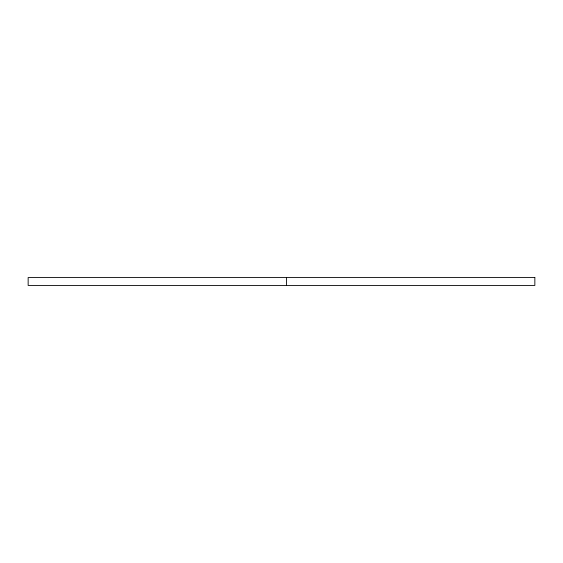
<?xml version="1.0" encoding="UTF-8"?>
<svg xmlns="http://www.w3.org/2000/svg" width="563" height="563" viewBox="0 0 563 563"><rect width="100%" height="100%" fill="white"/><g stroke="black" fill="none" stroke-linecap="round" stroke-linejoin="round"><path stroke-width="0.84" d="M286.581 277.552L286.581 285.448M534.85 277.552L28.15 277.552L28.15 285.448L534.85 285.448L534.85 277.552"/></g></svg>
